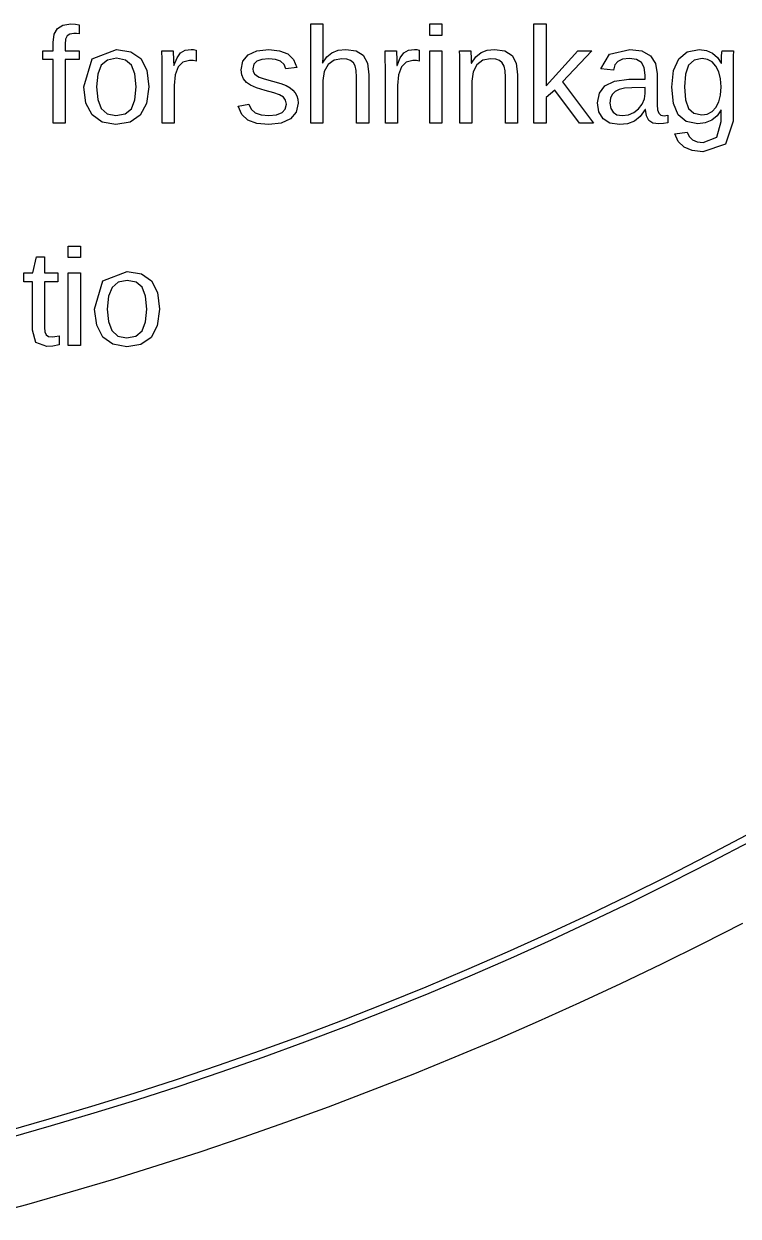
# Model space of a CAD drawing. Extents: x -16 to 132, y -40 to 113.
# Drawn here: x 75.56 to 90.36, y -37.16 to -12.46 of the extents above; entities that cross this region are included whole.
import ezdxf

# ---------------------------------------------------------------- set-up
doc = ezdxf.new("R2010")
doc.units = 0

msp = doc.modelspace()

# ---------------------------------------------------------------- linework, layer by layer
for p, q in [((76.1911, -12.6759), (76.2587, -12.557)), ((76.2587, -12.557), (76.3728, -12.4893)), ((76.3728, -12.4893), (76.5347, -12.4668)), ((76.5347, -12.4668), (76.6308, -12.471)), ((76.6308, -12.471), (76.7109, -12.4835)), ((76.7109, -12.4835), (76.7109, -12.6734)), ((81.5094, -14.5222), (81.5094, -12.464)), ((81.5094, -12.464), (81.7591, -12.464)), ((81.7591, -12.464), (81.7591, -12.9994)), ((83.969, -12.7026), (83.969, -12.464)), ((83.969, -12.464), (84.2186, -12.464)), ((84.2186, -12.464), (84.2186, -12.7026)), ((86.1294, -14.5222), (86.1294, -12.464)), ((86.1294, -12.464), (86.379, -12.464)), ((86.379, -12.464), (86.379, -13.7497)), ((76.1686, -12.8524), (76.1911, -12.6759)), ((76.429, -12.7792), (76.4182, -12.887)), ((76.4612, -12.7109), (76.429, -12.7792)), ((76.5174, -12.6745), (76.4612, -12.7109)), ((76.5999, -12.6624), (76.5174, -12.6745)), ((76.6519, -12.6651), (76.5999, -12.6624)), ((76.7109, -12.6734), (76.6519, -12.6651)), ((84.2186, -12.7026), (83.969, -12.7026)), ((75.9578, -13.2032), (75.9578, -13.0216)), ((75.9578, -13.0216), (76.1686, -13.0216)), ((76.1686, -13.0216), (76.1686, -12.8524)), ((76.4182, -12.887), (76.4182, -13.0216)), ((76.4182, -13.0216), (76.7109, -13.0216)), ((76.7109, -13.0216), (76.7109, -13.2032)), ((76.9757, -13.188), (77.4802, -12.9939)), ((77.4802, -12.9939), (77.7787, -13.0412)), ((77.7787, -13.0412), (77.9864, -13.1832)), ((78.4259, -13.2047), (78.4196, -13.0216)), ((78.4196, -13.0216), (78.6554, -13.0216)), ((78.6554, -13.0216), (78.6637, -13.2258)), ((78.7362, -13.1658), (78.8093, -13.0646)), ((78.8093, -13.0646), (78.903, -13.0115)), ((78.903, -13.0115), (79.0285, -12.9939)), ((79.0285, -12.9939), (79.0788, -12.9973)), ((79.0788, -12.9973), (79.1297, -13.0077)), ((79.1297, -13.0077), (79.1297, -13.2365)), ((80.2105, -13.1055), (80.3902, -13.0249)), ((80.3902, -13.0249), (80.6369, -12.998)), ((80.6369, -12.998), (80.8597, -13.0198)), ((80.8597, -13.0198), (81.0315, -13.0854)), ((81.0315, -13.0854), (81.151, -13.1991)), ((81.7578, -13.0854), (81.7542, -13.1741)), ((81.7591, -12.9994), (81.7578, -13.0854)), ((81.8407, -13.1507), (81.9456, -13.0625)), ((81.9456, -13.0625), (82.0737, -13.011)), ((82.0737, -13.011), (82.232, -12.9939)), ((82.232, -12.9939), (82.444, -13.0242)), ((82.444, -13.0242), (82.5919, -13.1152)), ((83.0501, -13.2047), (83.0439, -13.0216)), ((83.0439, -13.0216), (83.2796, -13.0216)), ((83.2796, -13.0216), (83.2879, -13.2258)), ((83.3604, -13.1658), (83.4335, -13.0646)), ((83.4335, -13.0646), (83.5272, -13.0115)), ((83.5272, -13.0115), (83.6527, -12.9939)), ((83.6527, -12.9939), (83.7029, -12.9973)), ((83.7029, -12.9973), (83.7539, -13.0077)), ((83.7539, -13.0077), (83.7539, -13.2365)), ((83.969, -14.5222), (83.969, -13.0216)), ((83.969, -13.0216), (84.2186, -13.0216)), ((84.2186, -13.0216), (84.2186, -14.5222)), ((84.5901, -13.1308), (84.5839, -13.0216)), ((84.5839, -13.0216), (84.8197, -13.0216)), ((84.8197, -13.0216), (84.821, -13.0344)), ((84.821, -13.0344), (84.8224, -13.059)), ((84.8224, -13.059), (84.824, -13.0918)), ((84.9277, -13.1455), (85.0339, -13.0583)), ((85.0339, -13.0583), (85.1607, -13.01)), ((85.1607, -13.01), (85.3148, -12.9939)), ((85.3148, -12.9939), (85.5285, -13.0245)), ((85.5285, -13.0245), (85.6761, -13.1166)), ((86.379, -13.7497), (87.0378, -13.0216)), ((87.3305, -13.0216), (86.7216, -13.6665)), ((87.0378, -13.0216), (87.3305, -13.0216)), ((87.6946, -13.0951), (88.1142, -12.9939)), ((88.1142, -12.9939), (88.3621, -13.0263)), ((88.3621, -13.0263), (88.5399, -13.1235)), ((89.1264, -13.1873), (89.302, -13.0453)), ((89.302, -13.0453), (89.5501, -12.998)), ((89.5501, -12.998), (89.699, -13.0162)), ((89.699, -13.0162), (89.8268, -13.0708)), ((89.8268, -13.0708), (89.9306, -13.159)), ((90.0161, -13.1339), (90.0217, -13.0545)), ((90.0217, -13.0545), (90.0272, -13.0216)), ((90.0272, -13.0216), (90.2644, -13.0216)), ((90.2644, -13.0216), (90.2581, -13.1367)), ((76.1686, -13.2032), (75.9578, -13.2032)), ((76.1686, -14.5222), (76.1686, -13.2032)), ((76.7109, -13.2032), (76.4182, -13.2032)), ((76.4182, -13.2032), (76.4182, -14.5222)), ((76.8075, -13.7705), (76.9757, -13.188)), ((77.1674, -13.3219), (77.0941, -13.5058)), ((77.2955, -13.2142), (77.1674, -13.3219)), ((77.4843, -13.1783), (77.2955, -13.2142)), ((77.6707, -13.2135), (77.4843, -13.1783)), ((77.7943, -13.3191), (77.6707, -13.2135)), ((77.8635, -13.5023), (77.7943, -13.3191)), ((77.9864, -13.1832), (78.1081, -13.4247)), ((78.4279, -13.3711), (78.4259, -13.2047)), ((78.6637, -13.2258), (78.6665, -13.3281)), ((78.6665, -13.3281), (78.672, -13.3281)), ((78.672, -13.3281), (78.7362, -13.1658)), ((78.8596, -13.2561), (78.7594, -13.3565)), ((78.9966, -13.2227), (78.8596, -13.2561)), ((79.0715, -13.2262), (78.9966, -13.2227)), ((79.1297, -13.2365), (79.0715, -13.2262)), ((80.0641, -13.4182), (80.1007, -13.2374)), ((80.1007, -13.2374), (80.2105, -13.1055)), ((80.327, -13.3024), (80.3068, -13.3933)), ((80.3873, -13.2379), (80.327, -13.3024)), ((80.4899, -13.1994), (80.3873, -13.2379)), ((80.6369, -13.1866), (80.4899, -13.1994)), ((80.7741, -13.2), (80.6369, -13.1866)), ((80.8803, -13.24), (80.7741, -13.2)), ((80.9537, -13.305), (80.8803, -13.24)), ((80.992, -13.3933), (80.9537, -13.305)), ((81.151, -13.1991), (81.2167, -13.3655)), ((81.7502, -13.2452), (81.748, -13.2781)), ((81.748, -13.2781), (81.7521, -13.2781)), ((81.7542, -13.1741), (81.7502, -13.2452)), ((81.7521, -13.2781), (81.8407, -13.1507)), ((81.8651, -13.3087), (81.7856, -13.4519)), ((81.9887, -13.2171), (81.8651, -13.3087)), ((82.1474, -13.1866), (81.9887, -13.2171)), ((82.2524, -13.1956), (82.1474, -13.1866)), ((82.3318, -13.2227), (82.2524, -13.1956)), ((82.389, -13.269), (82.3318, -13.2227)), ((82.4275, -13.3357), (82.389, -13.269)), ((82.4494, -13.433), (82.4275, -13.3357)), ((82.5919, -13.1152), (82.6787, -13.2776)), ((82.6787, -13.2776), (82.7077, -13.5222)), ((83.0522, -13.3711), (83.0501, -13.2047)), ((83.2879, -13.2258), (83.2907, -13.3281)), ((83.2907, -13.3281), (83.2962, -13.3281)), ((83.2962, -13.3281), (83.3604, -13.1658)), ((83.4838, -13.2561), (83.3836, -13.3565)), ((83.6208, -13.2227), (83.4838, -13.2561)), ((83.6957, -13.2262), (83.6208, -13.2227)), ((83.7539, -13.2365), (83.6957, -13.2262)), ((84.5922, -13.342), (84.5901, -13.1308)), ((84.824, -13.0918), (84.8259, -13.1291)), ((84.8259, -13.1291), (84.8282, -13.1861)), ((84.8282, -13.1861), (84.8307, -13.2781)), ((84.8307, -13.2781), (84.8349, -13.2781)), ((84.8349, -13.2781), (84.9277, -13.1455)), ((84.9459, -13.3101), (84.8678, -13.4574)), ((85.069, -13.2175), (84.9459, -13.3101)), ((85.2302, -13.1866), (85.069, -13.2175)), ((85.3387, -13.1956), (85.2302, -13.1866)), ((85.4174, -13.2227), (85.3387, -13.1956)), ((85.4725, -13.2702), (85.4174, -13.2227)), ((85.5103, -13.3406), (85.4725, -13.2702)), ((85.6761, -13.1166), (85.7619, -13.2794)), ((85.7619, -13.2794), (85.7905, -13.5222)), ((87.5123, -13.3988), (87.6946, -13.0951)), ((87.8035, -13.3146), (87.773, -13.4224)), ((87.8645, -13.2407), (87.8035, -13.3146)), ((87.9637, -13.1981), (87.8645, -13.2407)), ((88.1086, -13.1838), (87.9637, -13.1981)), ((88.2529, -13.2036), (88.1086, -13.1838)), ((88.3527, -13.2629), (88.2529, -13.2036)), ((88.411, -13.368), (88.3527, -13.2629)), ((88.5399, -13.1235), (88.6471, -13.2821)), ((88.6471, -13.2821), (88.6828, -13.4987)), ((89.0219, -13.4288), (89.1264, -13.1873)), ((89.3324, -13.3225), (89.2668, -13.5042)), ((89.4458, -13.2185), (89.3324, -13.3225)), ((89.6112, -13.1838), (89.4458, -13.2185)), ((89.7202, -13.2014), (89.6112, -13.1838)), ((89.8171, -13.2539), (89.7202, -13.2014)), ((89.8977, -13.3395), (89.8171, -13.2539)), ((89.9306, -13.159), (90.0078, -13.2781)), ((90.0078, -13.2781), (90.0106, -13.2781)), ((90.0106, -13.2781), (90.012, -13.2213)), ((90.012, -13.2213), (90.0161, -13.1339)), ((90.2581, -13.1367), (90.256, -13.3322)), ((90.256, -13.3322), (90.256, -14.4792)), ((77.0941, -13.5058), (77.0696, -13.7705)), ((77.8865, -13.7705), (77.8635, -13.5023)), ((78.1081, -13.4247), (78.1487, -13.7705)), ((78.4279, -14.5222), (78.4279, -13.3711)), ((78.698, -13.5193), (78.6776, -13.74)), ((78.7594, -13.3565), (78.698, -13.5193)), ((80.077, -13.5205), (80.0641, -13.4182)), ((80.1155, -13.6055), (80.077, -13.5205)), ((80.3068, -13.3933), (80.3152, -13.4515)), ((80.3152, -13.4515), (80.3401, -13.4987)), ((80.3401, -13.4987), (80.3814, -13.5372)), ((80.3814, -13.5372), (80.4386, -13.5694)), ((80.4386, -13.5694), (80.5399, -13.6041)), ((81.2167, -13.3655), (80.992, -13.3933)), ((81.7856, -13.4519), (81.7591, -13.6374)), ((82.4566, -13.5708), (82.4494, -13.433)), ((82.4566, -14.5222), (82.4566, -13.5708)), ((82.7077, -13.5222), (82.7077, -14.5222)), ((83.0522, -14.5222), (83.0522, -13.3711)), ((83.3223, -13.5193), (83.3018, -13.74)), ((83.3836, -13.3565), (83.3223, -13.5193)), ((84.5922, -14.5222), (84.5922, -13.342)), ((84.8678, -13.4574), (84.8419, -13.6526)), ((85.5322, -13.439), (85.5103, -13.3406)), ((85.5394, -13.5708), (85.5322, -13.439)), ((85.5394, -14.5222), (85.5394, -13.5708)), ((85.7905, -13.5222), (85.7905, -14.5222)), ((87.773, -13.4224), (87.5123, -13.3988)), ((88.4304, -13.525), (88.411, -13.368)), ((88.4304, -13.6068), (88.4304, -13.525)), ((88.6828, -13.4987), (88.6828, -14.1449)), ((88.987, -13.7746), (89.0219, -13.4288)), ((89.2668, -13.5042), (89.245, -13.7719)), ((89.9579, -13.4564), (89.8977, -13.3395)), ((89.9953, -13.6015), (89.9579, -13.4564)), ((76.8495, -14.1045), (76.8075, -13.7705)), ((77.0696, -13.7705), (77.0938, -14.0303)), ((77.8624, -14.0364), (77.8865, -13.7705)), ((78.1487, -13.7705), (78.1053, -14.1141)), ((78.6776, -13.74), (78.6776, -14.5222)), ((80.1767, -13.676), (80.1155, -13.6055)), ((80.2576, -13.7351), (80.1767, -13.676)), ((80.3795, -13.789), (80.2576, -13.7351)), ((80.5634, -13.844), (80.3795, -13.789)), ((80.5399, -13.6041), (80.7132, -13.6498)), ((80.7132, -13.6498), (80.8838, -13.6979)), ((80.8838, -13.6979), (80.9989, -13.7421)), ((80.9989, -13.7421), (81.0771, -13.7866)), ((81.0771, -13.7866), (81.1369, -13.8357)), ((81.7591, -13.6374), (81.7591, -14.5222)), ((83.3018, -13.74), (83.3018, -14.5222)), ((84.8419, -13.6526), (84.8419, -14.5222)), ((86.7216, -13.6665), (87.3623, -14.5222)), ((87.484, -13.8974), (87.5989, -13.7455)), ((87.5989, -13.7455), (87.7991, -13.6498)), ((87.7991, -13.6498), (88.0934, -13.6124)), ((87.8902, -13.8232), (87.8099, -13.8655)), ((88.0023, -13.7975), (87.8902, -13.8232)), ((88.1572, -13.7871), (88.0023, -13.7975)), ((88.0934, -13.6124), (88.4304, -13.6068)), ((88.4304, -13.7816), (88.1572, -13.7871)), ((88.4304, -13.905), (88.4304, -13.7816)), ((89.0195, -14.1148), (88.987, -13.7746)), ((89.245, -13.7719), (89.2655, -14.0364)), ((90.0078, -13.7719), (89.9953, -13.6015)), ((89.9953, -13.9385), (90.0078, -13.7719)), ((77.0938, -14.0303), (77.166, -14.2164)), ((77.7901, -14.2212), (77.8624, -14.0364)), ((80.7424, -13.8911), (80.5634, -13.844)), ((80.8595, -13.932), (80.7424, -13.8911)), ((80.9393, -13.9827), (80.8595, -13.932)), ((80.9851, -14.0465), (80.9393, -13.9827)), ((81.0003, -14.1269), (80.9851, -14.0465)), ((81.1369, -13.8357), (81.1818, -13.891)), ((81.1818, -13.891), (81.2153, -13.9543)), ((81.2153, -13.9543), (81.2361, -14.0262)), ((81.2361, -14.0262), (81.243, -14.1075)), ((86.5621, -13.8371), (86.379, -13.9882)), ((86.379, -13.9882), (86.379, -14.5222)), ((87.0697, -14.5222), (86.5621, -13.8371)), ((87.4457, -14.1033), (87.484, -13.8974)), ((87.7144, -14.0059), (87.7023, -14.1075)), ((87.7508, -13.9258), (87.7144, -14.0059)), ((87.8099, -13.8655), (87.7508, -13.9258)), ((88.3687, -14.129), (88.4149, -14.0186)), ((88.4149, -14.0186), (88.4304, -13.905)), ((89.2655, -14.0364), (89.3268, -14.2143)), ((89.9579, -14.0805), (89.9953, -13.9385)), ((76.9753, -14.3495), (76.8495, -14.1045)), ((77.166, -14.2164), (77.29, -14.3282)), ((77.6617, -14.3294), (77.7901, -14.2212)), ((78.1053, -14.1141), (77.9753, -14.3571)), ((80.0045, -14.1699), (80.2251, -14.1269)), ((80.0768, -14.3396), (80.0045, -14.1699)), ((80.2251, -14.1269), (80.2739, -14.2314)), ((80.2739, -14.2314), (80.3568, -14.3038)), ((80.3568, -14.3038), (80.476, -14.3459)), ((80.7987, -14.3454), (80.9122, -14.3017)), ((80.9122, -14.3017), (80.9783, -14.2289)), ((80.9783, -14.2289), (81.0003, -14.1269)), ((81.203, -14.2954), (81.0828, -14.4348)), ((81.243, -14.1075), (81.203, -14.2954)), ((87.4741, -14.2892), (87.4457, -14.1033)), ((87.5594, -14.4306), (87.4741, -14.2892)), ((87.7023, -14.1075), (87.7187, -14.2157)), ((87.7187, -14.2157), (87.7681, -14.2961)), ((87.7681, -14.2961), (87.8481, -14.3461)), ((88.0857, -14.3471), (88.2001, -14.3003)), ((88.2001, -14.3003), (88.2957, -14.2263)), ((88.2957, -14.2263), (88.3687, -14.129)), ((88.4304, -14.2351), (88.3269, -14.3819)), ((88.4387, -14.2351), (88.4304, -14.2351)), ((88.4607, -14.3698), (88.4387, -14.2351)), ((88.6828, -14.1449), (88.69, -14.2422)), ((88.69, -14.2422), (88.7119, -14.3121)), ((88.7119, -14.3121), (88.7542, -14.3542)), ((89.1167, -14.3502), (89.0195, -14.1148)), ((89.3268, -14.2143), (89.4378, -14.3152)), ((89.4378, -14.3152), (89.607, -14.3488)), ((89.7183, -14.3315), (89.8164, -14.2795)), ((89.8164, -14.2795), (89.8975, -14.195)), ((89.8975, -14.195), (89.9579, -14.0805)), ((90.005, -14.2434), (89.9211, -14.3698)), ((90.0078, -14.2434), (90.005, -14.2434)), ((90.0078, -14.4847), (90.0078, -14.2434)), ((76.4182, -14.5222), (76.1686, -14.5222)), ((77.1834, -14.4998), (76.9753, -14.3495)), ((77.4718, -14.5499), (77.1834, -14.4998)), ((77.29, -14.3282), (77.4691, -14.3655)), ((77.4691, -14.3655), (77.6617, -14.3294)), ((77.7628, -14.5017), (77.4718, -14.5499)), ((77.9753, -14.3571), (77.7628, -14.5017)), ((78.6776, -14.5222), (78.4279, -14.5222)), ((80.2021, -14.4577), (80.0768, -14.3396)), ((80.3861, -14.5269), (80.2021, -14.4577)), ((80.6342, -14.5499), (80.3861, -14.5269)), ((80.476, -14.3459), (80.6342, -14.3599)), ((80.6342, -14.3599), (80.7987, -14.3454)), ((80.8906, -14.5211), (80.6342, -14.5499)), ((81.0828, -14.4348), (80.8906, -14.5211)), ((81.7591, -14.5222), (81.5094, -14.5222)), ((82.7077, -14.5222), (82.4566, -14.5222)), ((83.3018, -14.5222), (83.0522, -14.5222)), ((84.2186, -14.5222), (83.969, -14.5222)), ((84.8419, -14.5222), (84.5922, -14.5222)), ((85.7905, -14.5222), (85.5394, -14.5222)), ((86.379, -14.5222), (86.1294, -14.5222)), ((87.3623, -14.5222), (87.0697, -14.5222)), ((87.7012, -14.5201), (87.5594, -14.4306)), ((87.8992, -14.5499), (87.7012, -14.5201)), ((87.8481, -14.3461), (87.9561, -14.3627)), ((88.0672, -14.5321), (87.8992, -14.5499)), ((87.9561, -14.3627), (88.0857, -14.3471)), ((88.2078, -14.4785), (88.0672, -14.5321)), ((88.3269, -14.3819), (88.2078, -14.4785)), ((88.5101, -14.4632), (88.4607, -14.3698)), ((88.5921, -14.5179), (88.5101, -14.4632)), ((88.7119, -14.536), (88.5921, -14.5179)), ((88.8093, -14.5305), (88.7119, -14.536)), ((88.7542, -14.3542), (88.8229, -14.3682)), ((88.9047, -14.5139), (88.8093, -14.5305)), ((88.8229, -14.3682), (88.8614, -14.3658)), ((88.8614, -14.3658), (88.9047, -14.3585)), ((88.9047, -14.3585), (88.9047, -14.5139)), ((89.283, -14.4875), (89.1167, -14.3502)), ((89.5224, -14.5333), (89.283, -14.4875)), ((89.677, -14.5151), (89.5224, -14.5333)), ((89.607, -14.3488), (89.7183, -14.3315)), ((89.8109, -14.4605), (89.677, -14.5151)), ((89.9211, -14.3698), (89.8109, -14.4605)), ((89.9145, -14.8124), (90.0078, -14.4847)), ((90.256, -14.4792), (90.099, -14.9535)), ((89.0494, -14.7413), (89.3005, -14.7052)), ((89.1171, -14.8985), (89.0494, -14.7413)), ((89.3005, -14.7052), (89.3405, -14.7973)), ((89.3405, -14.7973), (89.4107, -14.8654)), ((89.6347, -14.9216), (89.9145, -14.8124)), ((89.2367, -15.0152), (89.1171, -14.8985)), ((89.4073, -15.0875), (89.2367, -15.0152)), ((89.4107, -14.8654), (89.5094, -14.9076)), ((89.5094, -14.9076), (89.6347, -14.9216)), ((90.099, -14.9535), (89.6278, -15.1116)), ((89.6278, -15.1116), (89.4073, -15.0875)), ((76.4841, -17.3043), (76.4841, -17.0657)), ((76.4841, -17.0657), (76.7337, -17.0657)), ((76.7337, -17.0657), (76.7337, -17.3043)), ((75.7494, -17.6233), (75.823, -17.2876)), ((75.823, -17.2876), (75.9894, -17.2876)), ((75.9894, -17.2876), (75.9894, -17.6233)), ((76.7337, -17.3043), (76.4841, -17.3043)), ((75.5664, -17.8049), (75.5664, -17.6233)), ((75.5664, -17.6233), (75.7494, -17.6233)), ((75.9894, -17.6233), (76.2668, -17.6233)), ((76.2668, -17.6233), (76.2668, -17.8049)), ((76.4841, -19.1239), (76.4841, -17.6233)), ((76.4841, -17.6233), (76.7337, -17.6233)), ((76.7337, -17.6233), (76.7337, -19.1239)), ((77.1978, -17.7897), (77.7023, -17.5956)), ((77.7065, -17.78), (77.5177, -17.8159)), ((77.7023, -17.5956), (78.0008, -17.6429)), ((77.8928, -17.8152), (77.7065, -17.78)), ((78.0008, -17.6429), (78.2085, -17.7849)), ((75.7397, -17.8049), (75.5664, -17.8049)), ((75.7397, -18.8063), (75.7397, -17.8049)), ((76.2668, -17.8049), (75.9894, -17.8049)), ((75.9894, -17.8049), (75.9894, -18.7522)), ((77.0297, -18.3722), (77.1978, -17.7897)), ((77.3896, -17.9236), (77.3162, -18.1075)), ((77.5177, -17.8159), (77.3896, -17.9236)), ((78.0164, -17.9208), (77.8928, -17.8152)), ((78.0856, -18.104), (78.0164, -17.9208)), ((78.2085, -17.7849), (78.3302, -18.0264)), ((78.3302, -18.0264), (78.3708, -18.3722)), ((77.3162, -18.1075), (77.2918, -18.3722)), ((78.1087, -18.3722), (78.0856, -18.104)), ((77.0716, -18.7062), (77.0297, -18.3722)), ((77.2918, -18.3722), (77.3159, -18.632)), ((78.0846, -18.6381), (78.1087, -18.3722)), ((78.3708, -18.3722), (78.3274, -18.7158)), ((75.9894, -18.7522), (75.9982, -18.8443)), ((77.1975, -18.9512), (77.0716, -18.7062)), ((77.3159, -18.632), (77.3882, -18.8181)), ((78.0123, -18.8229), (78.0846, -18.6381)), ((78.3274, -18.7158), (78.1974, -18.9588)), ((75.8146, -19.0611), (75.7397, -18.8063)), ((75.9982, -18.8443), (76.0247, -18.9041)), ((76.0247, -18.9041), (76.0731, -18.9368)), ((76.0731, -18.9368), (76.1475, -18.9478)), ((76.1475, -18.9478), (76.2085, -18.9429)), ((76.2085, -18.9429), (76.2917, -18.9283)), ((76.2917, -18.9283), (76.2917, -19.1128)), ((77.4055, -19.1015), (77.1975, -18.9512)), ((77.3882, -18.8181), (77.5121, -18.9299)), ((77.5121, -18.9299), (77.6912, -18.9672)), ((77.6912, -18.9672), (77.8838, -18.9311)), ((77.8838, -18.9311), (78.0123, -18.8229)), ((78.1974, -18.9588), (77.9849, -19.1034)), ((76.0393, -19.1461), (75.8146, -19.0611)), ((76.1669, -19.1377), (76.0393, -19.1461)), ((76.2917, -19.1128), (76.1669, -19.1377)), ((76.7337, -19.1239), (76.4841, -19.1239)), ((77.694, -19.1516), (77.4055, -19.1015)), ((77.9849, -19.1034), (77.694, -19.1516)), ((89.7263, -29.6928), (90.5398, -29.2643)), ((90.6105, -29.3966), (89.7953, -29.8259)), ((88.9075, -30.1112), (89.7263, -29.6928)), ((89.7953, -29.8259), (88.975, -30.2452)), ((88.0837, -30.5196), (88.9075, -30.1112)), ((88.975, -30.2452), (88.1495, -30.6544)), ((87.255, -30.9178), (88.0837, -30.5196)), ((88.1495, -30.6544), (87.3191, -31.0534)), ((86.4214, -31.3058), (87.255, -30.9178)), ((87.3191, -31.0534), (86.4838, -31.4422)), ((89.6157, -31.518), (90.4516, -31.0908)), ((85.5831, -31.6835), (86.4214, -31.3058)), ((86.4838, -31.4422), (85.6439, -31.8207)), ((88.7745, -31.935), (89.6157, -31.518)), ((84.7402, -32.051), (85.5831, -31.6835)), ((85.6439, -31.8207), (84.7993, -32.1889)), ((83.8929, -32.4081), (84.7402, -32.051)), ((87.9284, -32.3416), (88.7745, -31.935)), ((84.7993, -32.1889), (83.9503, -32.5466)), ((87.0773, -32.7377), (87.9284, -32.3416)), ((83.0413, -32.7547), (83.8929, -32.4081)), ((83.9503, -32.5466), (83.097, -32.894)), ((82.1855, -33.0909), (83.0413, -32.7547)), ((86.2214, -33.1234), (87.0773, -32.7377)), ((81.3257, -33.4165), (82.1855, -33.0909)), ((83.097, -32.894), (82.2395, -33.2308)), ((82.2395, -33.2308), (81.3779, -33.5571)), ((85.3608, -33.4986), (86.2214, -33.1234)), ((80.4619, -33.7316), (81.3257, -33.4165)), ((81.3779, -33.5571), (80.5124, -33.8728)), ((84.4957, -33.8632), (85.3608, -33.4986)), ((79.5943, -34.036), (80.4619, -33.7316)), ((78.723, -34.3298), (79.5943, -34.036)), ((80.5124, -33.8728), (79.6431, -34.1779)), ((83.6262, -34.2171), (84.4957, -33.8632)), ((79.6431, -34.1779), (78.7701, -34.4722)), ((82.7524, -34.5603), (83.6262, -34.2171)), ((77.8482, -34.6128), (78.723, -34.3298)), ((78.7701, -34.4722), (77.8935, -34.7558)), ((81.8744, -34.8928), (82.7524, -34.5603)), ((76.97, -34.8851), (77.8482, -34.6128)), ((77.8935, -34.7558), (77.0135, -35.0287)), ((76.0885, -35.1466), (76.97, -34.8851)), ((77.0135, -35.0287), (76.1303, -35.2907)), ((80.9925, -35.2145), (81.8744, -34.8928)), ((75.2038, -35.3973), (76.0885, -35.1466)), ((76.1303, -35.2907), (75.2439, -35.5419)), ((80.1066, -35.5253), (80.9925, -35.2145)), ((79.217, -35.8253), (80.1066, -35.5253)), ((78.3239, -36.1143), (79.217, -35.8253)), ((77.4272, -36.3923), (78.3239, -36.1143)), ((76.5271, -36.6593), (77.4272, -36.3923)), ((75.6239, -36.9153), (76.5271, -36.6593)), ((74.7176, -37.1601), (75.6239, -36.9153))]:
    msp.add_line(p, q)

doc.saveas('drawing.dxf')
